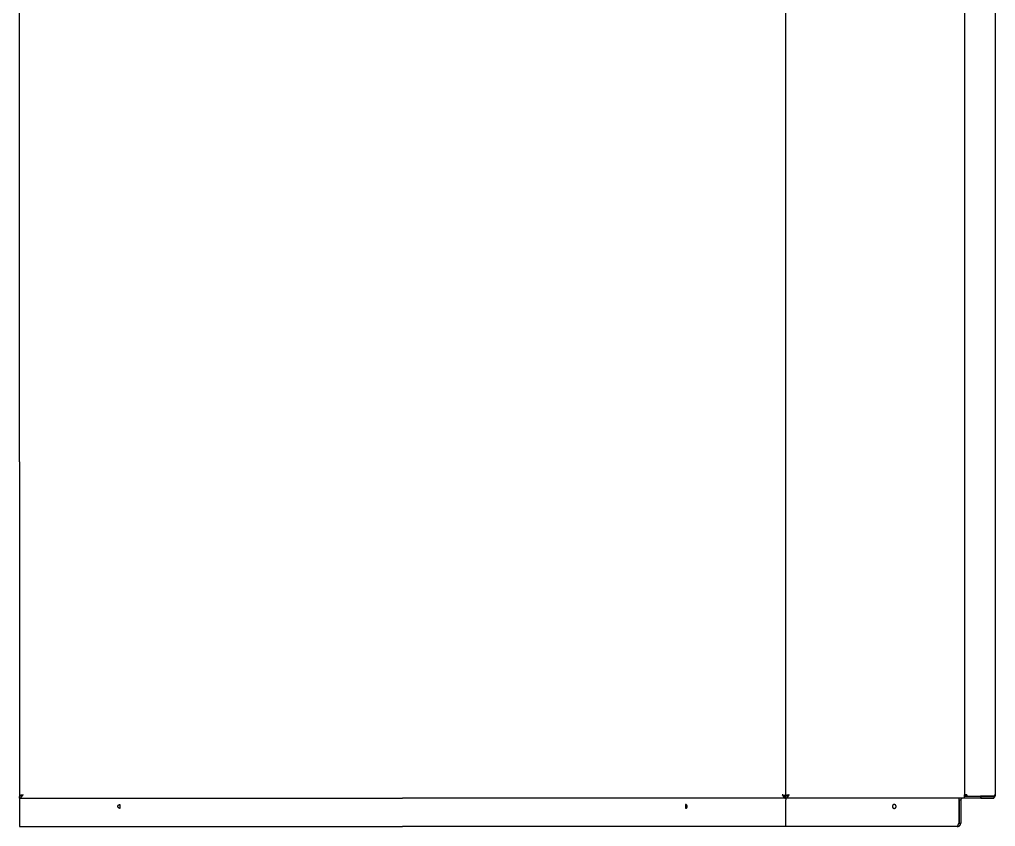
# Model space of a CAD drawing. Header units: millimetres. Extents: x -1480 to 5249, y -840 to 3860.
# Drawn here: x -462 to 608, y 1818 to 2703 of the extents above; entities that cross this region are included whole.
import ezdxf

# ---------------------------------------------------------------- set-up
doc = ezdxf.new("R2010")
doc.units = ezdxf.units.MM
doc.header["$MEASUREMENT"] = 0
doc.layers.add('Domyslna', color=7, linetype='Continuous', true_color=0x000000)
doc.layers.add('Utwórz2D linie widoczne', color=7, linetype='Continuous', true_color=0x000000)

msp = doc.modelspace()

# ---------------------------------------------------------------- linework, layer by layer
at = {"layer": 'Domyslna'}
msp.add_line((573.5, 3114), (573.5, 1852.6), dxfattribs=at)
at = {"layer": 'Utwórz2D linie widoczne'}
for p, q in [((-462.4, 2217.8), (-462.4, 3059.8)), ((377.6, 2217.8), (377.6, 3059.8)), ((607.6, 2217.8), (607.6, 3059.8)), ((-462.4, 2217.8), (-462.4, 1851.1)), ((377.6, 1851.1), (377.6, 2217.8)), ((607.6, 1852.6), (607.6, 2217.8)), ((-462.3, 1851.3), (-462.4, 1851.3)), ((-462.4, 1851.3), (-462.4, 1851.3)), ((-462.4, 1851.3), (-462.4, 1851.3)), ((-462.4, 1851.3), (-462.4, 1851.3)), ((-462.4, 1851.3), (-462.4, 1851.3)), ((-462.4, 1851.3), (-462.4, 1851.2)), ((-462.4, 1851.2), (-462.4, 1851.2)), ((-462.4, 1851.2), (-462.4, 1851.2)), ((-462.4, 1851.2), (-462.4, 1851.2)), ((-462.4, 1851.2), (-462.4, 1851.2)), ((-462.4, 1851.2), (-462.4, 1851.2)), ((-462.4, 1851.2), (-462.4, 1851.2)), ((-462.4, 1851.2), (-462.4, 1851.2)), ((-462.4, 1851.2), (-462.4, 1851.2)), ((-462.4, 1851.2), (-462.4, 1851.2)), ((-462.4, 1851.2), (-462.4, 1851.2)), ((-462.4, 1851.2), (-462.4, 1851.2)), ((-462.4, 1851.2), (-462.4, 1851.2)), ((-462.4, 1851.2), (-462.4, 1851.2)), ((-462.4, 1851.2), (-462.4, 1851.1)), ((-462.4, 1851.1), (-462.4, 1851.1)), ((-462.4, 1851.1), (-462.4, 1851.1)), ((-462.4, 1851.1), (-462.4, 1851.1)), ((-462.4, 1851.1), (-462.4, 1851.1)), ((-462.4, 1851.1), (-462.4, 1851.1)), ((-462.4, 1851.1), (-462.4, 1851.1)), ((-462.4, 1851.1), (-462.4, 1851.1)), ((-461, 1851.1), (-462.4, 1851.1)), ((-462.2, 1851.4), (-462.3, 1851.4)), ((-462.3, 1851.4), (-462.3, 1851.4)), ((-462.3, 1851.4), (-462.3, 1851.4)), ((-462.3, 1851.4), (-462.3, 1851.4)), ((-462.3, 1851.4), (-462.3, 1851.3)), ((-462.3, 1851.3), (-462.3, 1851.3)), ((-462.3, 1851.3), (-462.3, 1851.3)), ((-462.3, 1851.3), (-462.3, 1851.3)), ((-462.3, 1851.3), (-462.3, 1851.3)), ((-462.1, 1851.5), (-462.2, 1851.5)), ((-462.2, 1851.5), (-462.2, 1851.4)), ((-462.2, 1851.4), (-462.2, 1851.4)), ((-462, 1851.6), (-462.1, 1851.5)), ((-462.1, 1851.5), (-462.1, 1851.5)), ((-462.1, 1851.5), (-462.1, 1851.5)), ((-461.9, 1851.6), (-462, 1851.6)), ((-462, 1851.6), (-462, 1851.6)), ((-461.8, 1851.7), (-461.9, 1851.6)), ((-461.9, 1851.6), (-461.9, 1851.6)), ((-461.7, 1851.7), (-461.8, 1851.7)), ((-461.6, 1851.8), (-461.7, 1851.7)), ((-461.3, 1851.9), (-461.6, 1851.8)), ((-461, 1852), (-461.3, 1851.9)), ((-461, 1851.1), (-461.1, 1851.1)), ((-460.5, 1852.1), (-461, 1852)), ((-460.9, 1851.2), (-461, 1851.1)), ((-460.8, 1851.2), (-460.9, 1851.2)), ((-460.6, 1851.3), (-460.8, 1851.2)), ((-460.5, 1851.3), (-460.6, 1851.3)), ((-458.6, 1852.6), (-460.5, 1852.1)), ((-460.4, 1851.4), (-460.5, 1851.3)), ((-460.3, 1851.5), (-460.4, 1851.4)), ((-460.3, 1851.5), (-460.2, 1851.6)), ((-460.1, 1851.6), (-460.3, 1851.5)), ((-460.2, 1851.6), (-460, 1851.7)), ((-459.9, 1851.7), (-460.1, 1851.6)), ((-460, 1851.7), (-459.9, 1851.8)), ((-459.9, 1851.8), (-459.7, 1852)), ((-459.6, 1851.9), (-459.9, 1851.7)), ((-459.7, 1852), (-459.6, 1852.1)), ((-459.7, 1851), (-459.1, 1851.8)), ((-459.6, 1852.1), (-459.4, 1852.2)), ((-459.3, 1852.1), (-459.6, 1851.9)), ((-459.4, 1852.2), (-459.3, 1852.3)), ((-458.6, 1852.6), (-459.3, 1852.1)), ((-459.3, 1852.3), (-459.1, 1852.4)), ((-459.1, 1851.8), (-458.6, 1852.6)), ((-459.1, 1852.4), (-459, 1852.5)), ((-459, 1852.5), (-458.8, 1852.5)), ((-458.8, 1852.5), (-458.6, 1852.6)), ((373.8, 1852.6), (375.6, 1852.1)), ((374, 1852.5), (373.8, 1852.6)), ((374.3, 1851.8), (373.8, 1852.6)), ((373.8, 1852.6), (374.5, 1852.1)), ((374.1, 1852.5), (374, 1852.5)), ((374.3, 1852.4), (374.1, 1852.5)), ((374.4, 1852.3), (374.3, 1852.4)), ((374.9, 1851), (374.3, 1851.8)), ((374.6, 1852.2), (374.4, 1852.3)), ((374.5, 1852.1), (374.8, 1851.9)), ((374.8, 1852.1), (374.6, 1852.2)), ((374.9, 1852), (374.8, 1852.1)), ((374.8, 1851.9), (375, 1851.7)), ((375.1, 1851.8), (374.9, 1852)), ((375, 1851.7), (375.2, 1851.6)), ((375.2, 1851.7), (375.1, 1851.8)), ((375.3, 1851.6), (375.2, 1851.7)), ((375.2, 1851.6), (375.5, 1851.5)), ((375.5, 1851.5), (375.3, 1851.6)), ((375.5, 1851.5), (375.6, 1851.4)), ((375.6, 1852.1), (376.2, 1852)), ((375.6, 1851.4), (375.7, 1851.3)), ((375.7, 1851.3), (375.8, 1851.3)), ((375.8, 1851.3), (375.9, 1851.2)), ((375.9, 1851.2), (376, 1851.2)), ((376, 1851.2), (376.1, 1851.1)), ((376.1, 1851.1), (376.2, 1851.1)), ((376.2, 1852), (376.5, 1851.9)), ((376.2, 1851.1), (377.6, 1851.1)), ((376.5, 1851.9), (376.7, 1851.8)), ((376.7, 1851.8), (376.9, 1851.7)), ((376.9, 1851.7), (377, 1851.7)), ((377, 1851.7), (377.1, 1851.6)), ((377.1, 1851.6), (377.1, 1851.6)), ((377.1, 1851.6), (377.1, 1851.6)), ((377.1, 1851.6), (377.2, 1851.6)), ((377.2, 1851.6), (377.2, 1851.5)), ((377.2, 1851.5), (377.3, 1851.5)), ((377.3, 1851.5), (377.3, 1851.5)), ((377.3, 1851.5), (377.3, 1851.5)), ((377.3, 1851.5), (377.4, 1851.4)), ((377.4, 1851.4), (377.4, 1851.4)), ((377.4, 1851.4), (377.4, 1851.4)), ((377.4, 1851.4), (377.4, 1851.4)), ((377.4, 1851.4), (377.5, 1851.4)), ((377.5, 1851.4), (377.5, 1851.4)), ((377.5, 1851.4), (377.5, 1851.3)), ((377.5, 1851.3), (377.5, 1851.3)), ((377.5, 1851.3), (377.5, 1851.3)), ((377.5, 1851.3), (377.5, 1851.3)), ((377.5, 1851.3), (377.5, 1851.3)), ((377.5, 1851.3), (377.5, 1851.3)), ((377.5, 1851.3), (377.5, 1851.3)), ((377.5, 1851.3), (377.5, 1851.3)), ((377.5, 1851.3), (377.5, 1851.3)), ((377.5, 1851.3), (377.5, 1851.3)), ((377.5, 1851.3), (377.6, 1851.2)), ((377.7, 1851.3), (377.6, 1851.3)), ((377.6, 1851.3), (377.6, 1851.3)), ((377.6, 1851.3), (377.6, 1851.3)), ((377.6, 1851.3), (377.6, 1851.3)), ((377.6, 1851.3), (377.6, 1851.2)), ((377.6, 1851.2), (377.6, 1851.2)), ((377.6, 1851.2), (377.6, 1851.2)), ((377.6, 1851.2), (377.6, 1851.2)), ((377.6, 1851.2), (377.6, 1851.2)), ((377.6, 1851.2), (377.6, 1851.2)), ((377.6, 1851.2), (377.6, 1851.2)), ((377.6, 1851.2), (377.6, 1851.2)), ((377.6, 1851.2), (377.6, 1851.2)), ((377.6, 1851.2), (377.6, 1851.2)), ((377.6, 1851.2), (377.6, 1851.2)), ((377.6, 1851.2), (377.6, 1851.2)), ((377.6, 1851.2), (377.6, 1851.2)), ((377.6, 1851.2), (377.6, 1851.2)), ((377.6, 1851.2), (377.6, 1851.1)), ((377.6, 1851.2), (377.6, 1851.2)), ((377.6, 1851.2), (377.6, 1851.2)), ((377.6, 1851.2), (377.6, 1851.2)), ((377.6, 1851.2), (377.6, 1851.2)), ((377.6, 1851.2), (377.6, 1851.2)), ((377.6, 1851.2), (377.6, 1851.2)), ((377.6, 1851.2), (377.6, 1851.2)), ((377.6, 1851.2), (377.6, 1851.2)), ((377.6, 1851.2), (377.6, 1851.2)), ((377.6, 1851.2), (377.6, 1851.2)), ((377.6, 1851.2), (377.6, 1851.2)), ((377.6, 1851.2), (377.6, 1851.2)), ((377.6, 1851.2), (377.6, 1851.2)), ((377.6, 1851.2), (377.6, 1851.1)), ((377.6, 1851.1), (377.6, 1851.1)), ((377.6, 1851.1), (377.6, 1851.1)), ((377.6, 1851.1), (377.6, 1851.1)), ((377.6, 1851.1), (377.6, 1851.1)), ((377.6, 1851.1), (377.6, 1851.1)), ((377.6, 1851.1), (377.6, 1851.1)), ((377.6, 1851.1), (377.6, 1851.1)), ((377.6, 1851.1), (377.6, 1851.1)), ((377.6, 1851.1), (377.6, 1851.1)), ((377.6, 1851.1), (377.6, 1851.1)), ((377.6, 1851.1), (377.6, 1851.1)), ((377.6, 1851.1), (377.6, 1851.1)), ((377.6, 1851.1), (377.6, 1851.1)), ((377.6, 1851.1), (377.6, 1851.1)), ((379, 1851.1), (377.6, 1851.1)), ((377.8, 1851.4), (377.7, 1851.4)), ((377.7, 1851.4), (377.7, 1851.4)), ((377.7, 1851.4), (377.7, 1851.4)), ((377.7, 1851.4), (377.7, 1851.3)), ((377.7, 1851.3), (377.7, 1851.3)), ((377.7, 1851.3), (377.7, 1851.3)), ((377.7, 1851.3), (377.7, 1851.3)), ((377.7, 1851.3), (377.7, 1851.3)), ((377.7, 1851.3), (377.7, 1851.3)), ((377.9, 1851.5), (377.8, 1851.5)), ((377.8, 1851.5), (377.8, 1851.4)), ((377.8, 1851.4), (377.8, 1851.4)), ((377.8, 1851.4), (377.8, 1851.4)), ((378, 1851.6), (377.9, 1851.5)), ((377.9, 1851.5), (377.9, 1851.5)), ((377.9, 1851.5), (377.9, 1851.5)), ((378.1, 1851.6), (378, 1851.6)), ((378, 1851.6), (378, 1851.6)), ((378.2, 1851.7), (378.1, 1851.6)), ((378.1, 1851.6), (378.1, 1851.6)), ((378.3, 1851.7), (378.2, 1851.7)), ((378.4, 1851.8), (378.3, 1851.7)), ((378.7, 1851.9), (378.4, 1851.8)), ((379, 1852), (378.7, 1851.9)), ((379.5, 1852.1), (379, 1852)), ((379.1, 1851.1), (379, 1851.1)), ((379.2, 1851.2), (379.1, 1851.1)), ((379.4, 1851.3), (379.2, 1851.2)), ((379.2, 1851.2), (379.2, 1851.2)), ((379.5, 1851.3), (379.4, 1851.3)), ((381.4, 1852.6), (379.5, 1852.1)), ((379.6, 1851.4), (379.5, 1851.3)), ((379.7, 1851.5), (379.6, 1851.4)), ((379.8, 1851.6), (379.7, 1851.5)), ((379.9, 1851.6), (379.7, 1851.5)), ((380, 1851.7), (379.8, 1851.6)), ((380.2, 1851.7), (379.9, 1851.6)), ((380.1, 1851.8), (380, 1851.7)), ((380.3, 1852), (380.1, 1851.8)), ((380.4, 1851.9), (380.2, 1851.7)), ((380.2, 1850.8), (380.4, 1851.2)), ((380.4, 1852.1), (380.3, 1852)), ((380.6, 1852.2), (380.4, 1852.1)), ((380.7, 1852.1), (380.4, 1851.9)), ((380.4, 1851.2), (380.9, 1851.9)), ((380.7, 1852.3), (380.6, 1852.2)), ((381.4, 1852.6), (380.7, 1852.1)), ((380.9, 1852.4), (380.7, 1852.3)), ((380.9, 1851.9), (381.4, 1852.6)), ((381.1, 1852.5), (380.9, 1852.4)), ((381.2, 1852.5), (381.1, 1852.5)), ((381.4, 1852.6), (381.2, 1852.5)), ((573.5, 1848.8), (573.5, 1852.6)), ((576.2, 1852.6), (573.5, 1852.6)), ((574.6, 1851.1), (573.5, 1851.1)), ((574.6, 1851.1), (574.6, 1852.6)), ((574.8, 1851.1), (574.6, 1851.1)), ((574.8, 1850.9), (574.8, 1852.6)), ((576.2, 1852.6), (576.2, 1850.9)), ((606.5, 1852.6), (607.6, 1852.6)), ((606.5, 1852.6), (606.5, 1850.9)), ((607.3, 1851.2), (607.4, 1851.3)), ((607.3, 1851.1), (607.3, 1851.2)), ((607.4, 1851.6), (607.5, 1851.7)), ((607.4, 1851.5), (607.4, 1851.6)), ((607.4, 1851.3), (607.4, 1851.5)), ((607.5, 1852.1), (607.6, 1852.2)), ((607.5, 1852), (607.5, 1852.1)), ((607.5, 1851.8), (607.5, 1852)), ((607.5, 1851.7), (607.5, 1851.8)), ((607.6, 1852.5), (607.6, 1852.6)), ((607.6, 1852.4), (607.6, 1852.5)), ((607.6, 1852.2), (607.6, 1852.4)), ((-462.4, 1848.8), (-462.4, 1850.8)), ((-462.3, 1850.8), (-462.4, 1850.8)), ((-462.4, 1850.8), (-462.4, 1850.8)), ((-462.4, 1848.8), (-462.4, 1848.8)), ((-462.4, 1848.8), (-462.3, 1848.8)), ((-462.4, 1848.8), (-462.4, 1847)), ((-462.4, 1848.8), (-352.4, 1848.8)), ((-462.4, 1847), (-462.4, 1821.6)), ((-462.2, 1850.8), (-462.3, 1850.8)), ((-462.3, 1850.8), (-462.3, 1850.8)), ((-462.3, 1848.8), (-462.3, 1848.8)), ((-462.3, 1848.8), (-462.2, 1848.8)), ((-462.1, 1850.8), (-462.2, 1850.8)), ((-462.2, 1848.8), (-462.1, 1848.8)), ((-462, 1850.8), (-462.1, 1850.8)), ((-462.1, 1848.8), (-462, 1848.9)), ((-462.1, 1848.8), (-462.1, 1848.8)), ((-461.9, 1850.9), (-462, 1850.8)), ((-462, 1848.9), (-462, 1848.9)), ((-462, 1848.9), (-461.9, 1848.9)), ((-461.8, 1850.9), (-461.9, 1850.9)), ((-461.9, 1848.9), (-461.9, 1848.9)), ((-461.9, 1848.9), (-461.8, 1848.9)), ((-461.7, 1850.9), (-461.8, 1850.9)), ((-461.7, 1849), (-461.8, 1849)), ((-461.8, 1849), (-461.8, 1848.9)), ((-461.6, 1850.9), (-461.7, 1850.9)), ((-461.6, 1849), (-461.7, 1849)), ((-461.5, 1851), (-461.6, 1850.9)), ((-461.6, 1849), (-461.5, 1849.1)), ((-461.6, 1849), (-461.6, 1849)), ((-461.4, 1851), (-461.5, 1851)), ((-461.5, 1849.1), (-461.4, 1849.1)), ((-461.3, 1851), (-461.4, 1851)), ((-461.4, 1849.1), (-461.3, 1849.2)), ((-461.2, 1851.1), (-461.3, 1851)), ((-461.3, 1849.2), (-461.2, 1849.3)), ((-461.1, 1851.1), (-461.2, 1851.1)), ((-461.2, 1849.3), (-461.1, 1849.3)), ((-461.1, 1849.3), (-461, 1849.4)), ((-461, 1849.5), (-460.9, 1849.6)), ((-461, 1849.4), (-461, 1849.5)), ((-460.6, 1849.8), (-460.9, 1849.6)), ((-460.6, 1849.8), (-460.4, 1850)), ((-460.4, 1850), (-460.3, 1850.2)), ((-460.3, 1850.2), (-460.1, 1850.4)), ((-460.1, 1850.4), (-459.9, 1850.7)), ((-459.7, 1851), (-459.9, 1850.7)), ((-354.4, 1840.5), (-354.4, 1840.6)), ((-354.4, 1840.6), (-354.3, 1840.6)), ((-354.4, 1840.4), (-354.4, 1840.5)), ((-354.4, 1840.4), (-354.4, 1840.4)), ((-354.3, 1840.8), (-354.2, 1840.9)), ((-354.3, 1840.7), (-354.3, 1840.8)), ((-354.3, 1840.8), (-354.3, 1840.8)), ((-354.3, 1840.6), (-354.3, 1840.7)), ((-354.2, 1840.9), (-354.2, 1841)), ((-354.2, 1841), (-354.1, 1841)), ((-354.1, 1841), (-354.1, 1841.1)), ((-354.1, 1841.1), (-354, 1841.1)), ((-354, 1841.2), (-353.9, 1841.3)), ((-354, 1841.1), (-354, 1841.2)), ((-354, 1841.2), (-354, 1841.2)), ((-353.9, 1841.3), (-353.8, 1841.4)), ((-353.9, 1841.3), (-353.9, 1841.3)), ((-353.8, 1841.4), (-353.7, 1841.4)), ((-353.7, 1841.4), (-353.7, 1841.5)), ((-353.7, 1841.5), (-353.6, 1841.5)), ((-353.6, 1841.5), (-353.6, 1841.6)), ((-353.6, 1841.6), (-353.5, 1841.6)), ((-353.5, 1841.6), (-353.4, 1841.6)), ((-353.4, 1841.6), (-353.4, 1841.7)), ((-353.4, 1841.7), (-353.3, 1841.7)), ((-353.3, 1841.7), (-353.2, 1841.8)), ((-353.3, 1841.7), (-353.3, 1841.7)), ((-353.2, 1841.8), (-353.1, 1841.8)), ((-353.1, 1841.8), (-353.1, 1841.8)), ((-353.1, 1841.8), (-353, 1841.8)), ((-353, 1841.8), (-352.9, 1841.9)), ((-352.9, 1841.9), (-352.8, 1841.9)), ((-352.8, 1841.9), (-352.8, 1841.9)), ((-352.8, 1841.9), (-352.7, 1841.9)), ((-352.7, 1841.9), (-352.6, 1841.9)), ((-352.6, 1841.9), (-352.6, 1841.9)), ((-352.6, 1841.9), (-352.5, 1841.9)), ((-352.5, 1841.9), (-352.4, 1841.9)), ((-352.4, 1848.8), (-42.4, 1848.8)), ((-352.4, 1841.9), (-352.4, 1837.7)), ((267.6, 1848.8), (-42.4, 1848.8)), ((377.6, 1848.8), (267.6, 1848.8)), ((267.6, 1841.9), (267.6, 1837.7)), ((267.7, 1841.9), (267.6, 1841.9)), ((267.8, 1841.9), (267.7, 1841.9)), ((267.7, 1841.9), (267.7, 1841.9)), ((267.9, 1841.9), (267.8, 1841.9)), ((268, 1841.9), (267.9, 1841.9)), ((267.9, 1841.9), (267.9, 1841.9)), ((268.1, 1841.9), (268, 1841.9)), ((268.2, 1841.8), (268.1, 1841.9)), ((268.3, 1841.8), (268.2, 1841.8)), ((268.2, 1841.8), (268.2, 1841.8)), ((268.4, 1841.8), (268.3, 1841.8)), ((268.4, 1841.7), (268.4, 1841.8)), ((268.5, 1841.7), (268.4, 1841.7)), ((268.6, 1841.7), (268.5, 1841.7)), ((268.6, 1841.6), (268.6, 1841.7)), ((268.7, 1841.6), (268.6, 1841.6)), ((268.8, 1841.5), (268.7, 1841.6)), ((268.7, 1841.6), (268.7, 1841.6)), ((268.9, 1841.5), (268.8, 1841.5)), ((268.9, 1841.4), (268.9, 1841.5)), ((269, 1841.4), (268.9, 1841.4)), ((269, 1841.3), (269, 1841.4)), ((269.1, 1841.3), (269, 1841.3)), ((269.1, 1841.2), (269.1, 1841.3)), ((269.2, 1841.2), (269.1, 1841.2)), ((269.2, 1841.1), (269.2, 1841.2)), ((269.3, 1841.1), (269.2, 1841.1)), ((269.3, 1841), (269.3, 1841.1)), ((269.4, 1840.9), (269.3, 1841)), ((269.3, 1841), (269.3, 1841)), ((269.4, 1840.8), (269.4, 1840.9)), ((269.5, 1840.8), (269.4, 1840.8)), ((269.5, 1840.7), (269.5, 1840.8)), ((269.5, 1840.6), (269.5, 1840.7)), ((269.6, 1840.5), (269.5, 1840.6)), ((269.5, 1840.6), (269.5, 1840.6)), ((269.6, 1840.4), (269.6, 1840.5)), ((269.6, 1840.4), (269.6, 1840.4)), ((374.9, 1851), (375.1, 1850.7)), ((375.3, 1850.4), (375.1, 1850.7)), ((375.4, 1850.2), (375.3, 1850.4)), ((375.6, 1850), (375.4, 1850.2)), ((375.8, 1849.8), (375.6, 1850)), ((375.8, 1849.8), (376, 1849.6)), ((376.1, 1849.5), (376, 1849.6)), ((376.2, 1849.4), (376.1, 1849.5)), ((376.2, 1851.1), (376.3, 1851.1)), ((376.3, 1849.3), (376.2, 1849.4)), ((376.3, 1851.1), (376.4, 1851)), ((376.4, 1849.3), (376.3, 1849.3)), ((376.4, 1851), (376.5, 1851)), ((376.5, 1849.2), (376.4, 1849.3)), ((376.5, 1851), (376.6, 1851)), ((376.6, 1849.1), (376.5, 1849.2)), ((376.6, 1851), (376.7, 1850.9)), ((376.7, 1849.1), (376.6, 1849.1)), ((376.7, 1850.9), (376.8, 1850.9)), ((376.8, 1849), (376.7, 1849.1)), ((376.8, 1850.9), (376.9, 1850.9)), ((376.8, 1849), (376.8, 1849)), ((376.8, 1849), (376.9, 1849)), ((376.9, 1850.9), (377, 1850.9)), ((376.9, 1849), (376.9, 1849)), ((376.9, 1849), (377, 1848.9)), ((377, 1850.9), (377.2, 1850.8)), ((377.1, 1848.9), (377, 1848.9)), ((377, 1848.9), (377, 1848.9)), ((377.2, 1848.9), (377.1, 1848.9)), ((377.1, 1848.9), (377.1, 1848.9)), ((377.2, 1850.8), (377.3, 1850.8)), ((377.3, 1848.8), (377.2, 1848.9)), ((377.3, 1850.8), (377.4, 1850.8)), ((377.4, 1848.8), (377.3, 1848.8)), ((377.3, 1848.8), (377.3, 1848.8)), ((377.4, 1850.8), (377.4, 1850.8)), ((377.4, 1850.8), (377.5, 1850.8)), ((377.5, 1848.8), (377.4, 1848.8)), ((377.4, 1848.8), (377.4, 1848.8)), ((377.5, 1850.8), (377.5, 1850.8)), ((377.5, 1850.8), (377.6, 1850.8)), ((377.6, 1848.8), (377.5, 1848.8)), ((377.5, 1848.8), (377.5, 1848.8)), ((377.7, 1850.8), (377.6, 1850.8)), ((377.6, 1850.8), (377.6, 1850.8)), ((377.6, 1848.8), (377.6, 1850.8)), ((377.6, 1848.8), (377.6, 1847)), ((377.6, 1848.8), (377.6, 1848.8)), ((377.6, 1848.8), (377.7, 1848.8)), ((573.5, 1848.8), (377.6, 1848.8)), ((377.6, 1821.6), (377.6, 1847)), ((377.8, 1850.8), (377.7, 1850.8)), ((377.7, 1850.8), (377.7, 1850.8)), ((377.7, 1848.8), (377.7, 1848.8)), ((377.7, 1848.8), (377.8, 1848.8)), ((377.9, 1850.8), (377.8, 1850.8)), ((377.8, 1848.8), (377.9, 1848.8)), ((378, 1850.8), (377.9, 1850.8)), ((377.9, 1848.8), (378, 1848.9)), ((377.9, 1848.8), (377.9, 1848.8)), ((378.1, 1850.9), (378, 1850.8)), ((378, 1848.9), (378, 1848.9)), ((378, 1848.9), (378.1, 1848.9)), ((378.2, 1850.9), (378.1, 1850.9)), ((378.1, 1848.9), (378.1, 1848.9)), ((378.1, 1848.9), (378.2, 1848.9)), ((378.3, 1850.9), (378.2, 1850.9)), ((378.2, 1848.9), (378.3, 1849)), ((378.4, 1850.9), (378.3, 1850.9)), ((378.3, 1849), (378.3, 1849)), ((378.3, 1849), (378.4, 1849)), ((378.5, 1851), (378.4, 1850.9)), ((378.4, 1849), (378.5, 1849.1)), ((378.6, 1851), (378.5, 1851)), ((378.5, 1849.1), (378.6, 1849.2)), ((378.5, 1849.1), (378.5, 1849.1)), ((378.7, 1851), (378.6, 1851)), ((378.6, 1849.2), (378.7, 1849.2)), ((378.9, 1851.1), (378.7, 1851)), ((378.7, 1849.2), (378.8, 1849.3)), ((378.8, 1849.3), (378.9, 1849.3)), ((379, 1851.1), (378.9, 1851.1)), ((378.9, 1849.4), (379, 1849.5)), ((378.9, 1849.3), (378.9, 1849.4)), ((379, 1849.5), (379.1, 1849.6)), ((379.1, 1849.6), (379.3, 1849.7)), ((379.3, 1849.7), (379.4, 1849.8)), ((379.4, 1849.8), (379.5, 1849.9)), ((379.5, 1849.9), (379.6, 1850.1)), ((379.6, 1850.1), (379.8, 1850.3)), ((379.8, 1850.3), (380, 1850.5)), ((380, 1850.5), (380.2, 1850.8)), ((494.7, 1840.7), (494.6, 1840.6)), ((494.6, 1840.6), (494.6, 1840.5)), ((494.6, 1840.5), (494.6, 1840.5)), ((494.6, 1840.5), (494.6, 1840.4)), ((494.8, 1840.9), (494.7, 1840.8)), ((494.7, 1840.8), (494.7, 1840.7)), ((494.7, 1840.7), (494.7, 1840.7)), ((494.9, 1841), (494.8, 1841)), ((494.8, 1841), (494.8, 1840.9)), ((494.8, 1840.9), (494.8, 1840.9)), ((495, 1841.1), (494.9, 1841.1)), ((494.9, 1841.1), (494.9, 1841)), ((495.1, 1841.3), (495, 1841.2)), ((495, 1841.2), (495, 1841.1)), ((495.2, 1841.4), (495.1, 1841.3)), ((495.1, 1841.3), (495.1, 1841.3)), ((495.3, 1841.5), (495.2, 1841.4)), ((495.2, 1841.4), (495.2, 1841.4)), ((495.4, 1841.5), (495.3, 1841.5)), ((495.3, 1841.5), (495.3, 1841.5)), ((495.5, 1841.6), (495.4, 1841.5)), ((495.6, 1841.7), (495.5, 1841.6)), ((495.5, 1841.6), (495.5, 1841.6)), ((495.7, 1841.7), (495.6, 1841.7)), ((495.6, 1841.7), (495.6, 1841.7)), ((495.8, 1841.7), (495.7, 1841.7)), ((495.9, 1841.8), (495.8, 1841.8)), ((495.8, 1841.8), (495.8, 1841.7)), ((496, 1841.8), (495.9, 1841.8)), ((496.1, 1841.9), (496, 1841.8)), ((496, 1841.8), (496, 1841.8)), ((496.2, 1841.9), (496.1, 1841.9)), ((496.3, 1841.9), (496.2, 1841.9)), ((496.4, 1841.9), (496.3, 1841.9)), ((496.3, 1841.9), (496.3, 1841.9)), ((496.5, 1841.9), (496.4, 1841.9)), ((496.6, 1841.9), (496.5, 1841.9)), ((496.7, 1841.9), (496.6, 1841.9)), ((496.6, 1841.9), (496.6, 1841.9)), ((496.8, 1841.9), (496.7, 1841.9)), ((496.9, 1841.9), (496.8, 1841.9)), ((496.8, 1841.9), (496.8, 1841.9)), ((497, 1841.9), (496.9, 1841.9)), ((497.1, 1841.9), (497, 1841.9)), ((497.1, 1841.8), (497.1, 1841.9)), ((497.2, 1841.8), (497.1, 1841.8)), ((497.3, 1841.8), (497.2, 1841.8)), ((497.4, 1841.7), (497.3, 1841.8)), ((497.3, 1841.8), (497.3, 1841.8)), ((497.5, 1841.7), (497.4, 1841.7)), ((497.6, 1841.7), (497.5, 1841.7)), ((497.5, 1841.7), (497.5, 1841.7)), ((497.7, 1841.6), (497.6, 1841.7)), ((497.8, 1841.5), (497.7, 1841.6)), ((497.7, 1841.6), (497.7, 1841.6)), ((497.9, 1841.5), (497.8, 1841.5)), ((497.8, 1841.5), (497.8, 1841.5)), ((498, 1841.4), (497.9, 1841.5)), ((498.1, 1841.3), (498, 1841.4)), ((498, 1841.4), (498, 1841.4)), ((498.2, 1841.2), (498.1, 1841.3)), ((498.1, 1841.3), (498.1, 1841.3)), ((498.2, 1841.1), (498.2, 1841.2)), ((498.3, 1841.1), (498.2, 1841.1)), ((498.3, 1841), (498.3, 1841.1)), ((498.4, 1840.9), (498.3, 1841)), ((498.3, 1841), (498.3, 1841)), ((498.4, 1840.8), (498.4, 1840.9)), ((498.4, 1840.9), (498.4, 1840.9)), ((498.5, 1840.7), (498.4, 1840.8)), ((498.5, 1840.6), (498.5, 1840.7)), ((498.5, 1840.7), (498.5, 1840.7)), ((498.6, 1840.5), (498.5, 1840.6)), ((498.6, 1840.4), (498.6, 1840.5)), ((498.6, 1840.5), (498.6, 1840.5)), ((567.3, 1848.8), (567.3, 1847)), ((567.3, 1847), (567.4, 1847)), ((567.4, 1847), (567.4, 1821.6)), ((567.6, 1847.6), (567.7, 1847.8)), ((567.6, 1847.5), (567.6, 1847.6)), ((567.6, 1847.4), (567.6, 1847.5)), ((567.6, 1847.3), (567.6, 1847.4)), ((567.6, 1847.1), (567.6, 1847.3)), ((567.6, 1847), (567.6, 1847.1)), ((567.6, 1847), (569.6, 1847)), ((567.6, 1847), (567.6, 1821.6)), ((567.7, 1848.1), (567.8, 1848.2)), ((567.7, 1848), (567.7, 1848.1)), ((567.7, 1847.9), (567.7, 1848)), ((567.7, 1847.8), (567.7, 1847.9)), ((567.8, 1848.4), (567.9, 1848.5)), ((567.8, 1848.2), (567.8, 1848.4)), ((567.9, 1848.6), (568, 1848.7)), ((567.9, 1848.5), (567.9, 1848.6)), ((568, 1848.7), (568, 1848.8)), ((569.7, 1847.5), (569.6, 1847.4)), ((569.6, 1847.4), (569.6, 1847.4)), ((569.6, 1847.4), (569.6, 1847.3)), ((569.6, 1847.3), (569.6, 1847.3)), ((569.6, 1847.3), (569.6, 1847.2)), ((569.6, 1847.2), (569.6, 1847.1)), ((569.6, 1847.1), (569.6, 1847.1)), ((569.6, 1847.1), (569.6, 1847)), ((569.6, 1847), (569.6, 1821.6)), ((569.8, 1847.8), (569.7, 1847.7)), ((569.7, 1847.7), (569.7, 1847.7)), ((569.7, 1847.7), (569.7, 1847.6)), ((569.7, 1847.6), (569.7, 1847.6)), ((569.7, 1847.6), (569.7, 1847.5)), ((569.9, 1848), (569.8, 1848)), ((569.8, 1848), (569.8, 1847.9)), ((569.8, 1847.9), (569.8, 1847.8)), ((569.8, 1847.8), (569.8, 1847.8)), ((570, 1848.1), (569.9, 1848.1)), ((569.9, 1848.1), (569.9, 1848)), ((570.1, 1848.2), (570, 1848.2)), ((570, 1848.2), (570, 1848.2)), ((570, 1848.2), (570, 1848.1)), ((570.2, 1848.3), (570.1, 1848.3)), ((570.1, 1848.3), (570.1, 1848.2)), ((570.3, 1848.4), (570.2, 1848.4)), ((570.2, 1848.4), (570.2, 1848.3)), ((570.4, 1848.5), (570.3, 1848.5)), ((570.3, 1848.5), (570.3, 1848.4)), ((570.5, 1848.6), (570.4, 1848.5)), ((570.4, 1848.5), (570.4, 1848.5)), ((570.6, 1848.6), (570.5, 1848.6)), ((570.5, 1848.6), (570.5, 1848.6)), ((570.7, 1848.7), (570.6, 1848.6)), ((570.6, 1848.6), (570.6, 1848.6)), ((570.8, 1848.7), (570.7, 1848.7)), ((570.7, 1848.7), (570.7, 1848.7)), ((570.9, 1848.7), (570.8, 1848.7)), ((571, 1848.8), (570.9, 1848.8)), ((570.9, 1848.8), (570.9, 1848.7)), ((571.1, 1848.8), (571, 1848.8)), ((571, 1848.8), (571, 1848.8)), ((571.2, 1848.8), (571.1, 1848.8)), ((571.2, 1848.8), (571.2, 1848.8)), ((574.8, 1850.8), (573.5, 1850.8)), ((574.8, 1848.8), (573.5, 1848.8)), ((576.2, 1850.9), (574.8, 1850.9)), ((577.6, 1850.8), (574.8, 1850.8)), ((577.6, 1848.8), (574.8, 1848.8)), ((576.2, 1850.9), (591.3, 1850.9)), ((591.2, 1850.8), (577.6, 1850.8)), ((591.2, 1848.8), (577.6, 1848.8)), ((591.2, 1850.8), (591.2, 1848.8)), ((591.2, 1850.8), (591.5, 1850.8)), ((591.5, 1848.8), (591.2, 1848.8)), ((606.5, 1850.9), (591.3, 1850.9)), ((591.5, 1850.8), (605.1, 1850.8)), ((591.5, 1850.8), (591.5, 1848.8)), ((591.5, 1848.8), (605.1, 1848.8)), ((604, 1850.8), (603.9, 1850.8)), ((604.1, 1850.8), (604, 1850.8)), ((604.2, 1850.9), (604.1, 1850.8)), ((604.1, 1850.8), (604.1, 1850.8)), ((604.3, 1850.9), (604.2, 1850.9)), ((604.2, 1850.9), (604.2, 1850.9)), ((604.4, 1850.9), (604.3, 1850.9)), ((604.3, 1850.9), (604.3, 1850.9)), ((605.1, 1850.8), (605.6, 1850.8)), ((605.1, 1848.8), (605.6, 1848.8)), ((605.6, 1850.8), (605.6, 1848.8)), ((605.6, 1849.3), (605.8, 1849.4)), ((605.8, 1849.4), (605.9, 1849.4)), ((605.9, 1849.4), (606, 1849.5)), ((606, 1849.5), (606.1, 1849.6)), ((606.1, 1849.6), (606.2, 1849.7)), ((606.2, 1849.7), (606.3, 1849.7)), ((606.3, 1849.7), (606.4, 1849.8)), ((606.4, 1849.8), (606.5, 1849.9)), ((606.5, 1849.9), (606.6, 1850)), ((606.6, 1850.1), (606.7, 1850.2)), ((606.6, 1850), (606.6, 1850.1)), ((606.7, 1850.2), (606.8, 1850.3)), ((606.8, 1850.3), (606.9, 1850.4)), ((606.9, 1850.4), (607, 1850.5)), ((607, 1850.6), (607.1, 1850.7)), ((607, 1850.5), (607, 1850.6)), ((607.1, 1850.7), (607.2, 1850.9)), ((607.2, 1851), (607.3, 1851.1)), ((607.2, 1850.9), (607.2, 1851)), ((-354.5, 1840.3), (-354.4, 1840.4)), ((-354.5, 1840.2), (-354.5, 1840.3)), ((-354.5, 1840.1), (-354.5, 1840.2)), ((-354.5, 1840.2), (-354.5, 1840.2)), ((-354.5, 1840), (-354.5, 1840.1)), ((-354.5, 1839.9), (-354.5, 1840)), ((-354.5, 1840), (-354.5, 1840)), ((-354.5, 1839.8), (-354.5, 1839.9)), ((-354.5, 1839.7), (-354.5, 1839.8)), ((-354.5, 1839.6), (-354.5, 1839.7)), ((-354.5, 1839.7), (-354.5, 1839.7)), ((-354.5, 1839.5), (-354.5, 1839.6)), ((-354.5, 1839.4), (-354.5, 1839.5)), ((-354.5, 1839.5), (-354.5, 1839.5)), ((-354.5, 1839.3), (-354.5, 1839.4)), ((-354.4, 1839.2), (-354.5, 1839.3)), ((-354.4, 1839.1), (-354.4, 1839.2)), ((-354.4, 1839.2), (-354.4, 1839.2)), ((-354.4, 1839), (-354.4, 1839.1)), ((-354.3, 1839), (-354.4, 1839)), ((-354.3, 1838.9), (-354.3, 1839)), ((-354.3, 1838.8), (-354.3, 1838.9)), ((-354.2, 1838.7), (-354.3, 1838.8)), ((-354.3, 1838.8), (-354.3, 1838.8)), ((-354.1, 1838.6), (-354.2, 1838.7)), ((-354.2, 1838.7), (-354.2, 1838.7)), ((-354.1, 1838.5), (-354.1, 1838.6)), ((-354, 1838.5), (-354.1, 1838.5)), ((-354, 1838.4), (-354, 1838.5)), ((-353.9, 1838.3), (-354, 1838.4)), ((-354, 1838.4), (-354, 1838.4)), ((-353.8, 1838.2), (-353.9, 1838.3)), ((-353.9, 1838.3), (-353.9, 1838.3)), ((-353.7, 1838.2), (-353.8, 1838.2)), ((-353.7, 1838.1), (-353.7, 1838.2)), ((-353.6, 1838.1), (-353.7, 1838.1)), ((-353.5, 1838), (-353.6, 1838.1)), ((-353.6, 1838.1), (-353.6, 1838.1)), ((-353.4, 1838), (-353.5, 1838)), ((-353.4, 1837.9), (-353.4, 1838)), ((-353.3, 1837.9), (-353.4, 1837.9)), ((-353.2, 1837.9), (-353.3, 1837.9)), ((-353.3, 1837.9), (-353.3, 1837.9)), ((-353.1, 1837.8), (-353.2, 1837.9)), ((-353, 1837.8), (-353.1, 1837.8)), ((-353.1, 1837.8), (-353.1, 1837.8)), ((-352.9, 1837.8), (-353, 1837.8)), ((-352.8, 1837.8), (-352.9, 1837.8)), ((-352.8, 1837.7), (-352.8, 1837.8)), ((-352.7, 1837.7), (-352.8, 1837.7)), ((-352.6, 1837.7), (-352.7, 1837.7)), ((-352.5, 1837.7), (-352.6, 1837.7)), ((-352.6, 1837.7), (-352.6, 1837.7)), ((-352.4, 1837.7), (-352.5, 1837.7)), ((267.6, 1837.7), (267.7, 1837.7)), ((267.7, 1837.7), (267.7, 1837.7)), ((267.7, 1837.7), (267.8, 1837.7)), ((267.8, 1837.7), (267.9, 1837.7)), ((267.9, 1837.7), (268, 1837.8)), ((267.9, 1837.7), (267.9, 1837.7)), ((268, 1837.8), (268.1, 1837.8)), ((268.1, 1837.8), (268.2, 1837.8)), ((268.2, 1837.8), (268.2, 1837.8)), ((268.2, 1837.8), (268.3, 1837.8)), ((268.3, 1837.8), (268.4, 1837.9)), ((268.4, 1837.9), (268.4, 1837.9)), ((268.4, 1837.9), (268.5, 1837.9)), ((268.5, 1837.9), (268.6, 1837.9)), ((268.6, 1837.9), (268.6, 1838)), ((268.6, 1838), (268.7, 1838)), ((268.7, 1838), (268.7, 1838.1)), ((268.7, 1838.1), (268.8, 1838.1)), ((268.8, 1838.1), (268.9, 1838.1)), ((268.9, 1838.1), (268.9, 1838.2)), ((268.9, 1838.2), (269, 1838.2)), ((269, 1838.2), (269, 1838.3)), ((269, 1838.3), (269.1, 1838.3)), ((269.1, 1838.3), (269.1, 1838.4)), ((269.1, 1838.4), (269.2, 1838.4)), ((269.2, 1838.4), (269.2, 1838.5)), ((269.2, 1838.5), (269.3, 1838.5)), ((269.3, 1838.6), (269.3, 1838.7)), ((269.3, 1838.7), (269.4, 1838.7)), ((269.3, 1838.5), (269.3, 1838.6)), ((269.4, 1838.7), (269.4, 1838.8)), ((269.4, 1838.8), (269.5, 1838.8)), ((269.5, 1839), (269.6, 1839.1)), ((269.5, 1838.9), (269.5, 1839)), ((269.5, 1839), (269.5, 1839)), ((269.5, 1838.8), (269.5, 1838.9)), ((269.6, 1840.3), (269.6, 1840.4)), ((269.6, 1840.2), (269.6, 1840.3)), ((269.7, 1840.2), (269.6, 1840.2)), ((269.6, 1839.4), (269.7, 1839.5)), ((269.6, 1839.3), (269.6, 1839.4)), ((269.6, 1839.2), (269.6, 1839.3)), ((269.6, 1839.1), (269.6, 1839.2)), ((269.6, 1839.2), (269.6, 1839.2)), ((269.7, 1840.1), (269.7, 1840.2)), ((269.7, 1840), (269.7, 1840.1)), ((269.7, 1839.9), (269.7, 1840)), ((269.7, 1840), (269.7, 1840)), ((269.7, 1839.8), (269.7, 1839.9)), ((269.7, 1839.7), (269.7, 1839.8)), ((269.7, 1839.6), (269.7, 1839.7)), ((269.7, 1839.7), (269.7, 1839.7)), ((269.7, 1839.5), (269.7, 1839.6)), ((269.7, 1839.5), (269.7, 1839.5)), ((494.6, 1840.4), (494.5, 1840.3)), ((494.5, 1840.3), (494.5, 1840.2)), ((494.5, 1840.2), (494.5, 1840.2)), ((494.5, 1840.2), (494.5, 1840.1)), ((494.5, 1840.1), (494.5, 1840)), ((494.5, 1840), (494.5, 1840)), ((494.5, 1840), (494.5, 1839.9)), ((494.5, 1839.9), (494.5, 1839.8)), ((494.5, 1839.8), (494.5, 1839.7)), ((494.5, 1839.7), (494.5, 1839.7)), ((494.5, 1839.7), (494.5, 1839.6)), ((494.5, 1839.6), (494.5, 1839.5)), ((494.5, 1839.5), (494.5, 1839.5)), ((494.5, 1839.5), (494.5, 1839.4)), ((494.5, 1839.4), (494.5, 1839.3)), ((494.5, 1839.3), (494.6, 1839.2)), ((494.6, 1839.2), (494.6, 1839.2)), ((494.6, 1839.2), (494.6, 1839.1)), ((494.6, 1839.1), (494.6, 1839)), ((494.6, 1839), (494.7, 1839)), ((494.7, 1839), (494.7, 1838.9)), ((494.7, 1838.9), (494.7, 1838.8)), ((494.7, 1838.8), (494.8, 1838.8)), ((494.8, 1838.8), (494.8, 1838.7)), ((494.8, 1838.7), (494.8, 1838.6)), ((494.8, 1838.6), (494.9, 1838.6)), ((494.9, 1838.6), (494.9, 1838.5)), ((494.9, 1838.5), (495, 1838.5)), ((495, 1838.5), (495, 1838.4)), ((495, 1838.4), (495.1, 1838.4)), ((495.1, 1838.4), (495.1, 1838.3)), ((495.1, 1838.3), (495.2, 1838.3)), ((495.2, 1838.3), (495.2, 1838.2)), ((495.2, 1838.2), (495.3, 1838.2)), ((495.3, 1838.2), (495.3, 1838.1)), ((495.3, 1838.1), (495.4, 1838.1)), ((495.4, 1838.1), (495.5, 1838)), ((495.5, 1838), (495.5, 1838)), ((495.5, 1838), (495.6, 1838)), ((495.6, 1838), (495.6, 1837.9)), ((495.6, 1837.9), (495.7, 1837.9)), ((495.7, 1837.9), (495.8, 1837.9)), ((495.8, 1837.9), (495.8, 1837.8)), ((495.8, 1837.8), (495.9, 1837.8)), ((495.9, 1837.8), (496, 1837.8)), ((496, 1837.8), (496, 1837.8)), ((496, 1837.8), (496.1, 1837.8)), ((496.1, 1837.8), (496.2, 1837.7)), ((496.2, 1837.7), (496.3, 1837.7)), ((496.3, 1837.7), (496.3, 1837.7)), ((496.3, 1837.7), (496.4, 1837.7)), ((496.4, 1837.7), (496.5, 1837.7)), ((496.5, 1837.7), (496.6, 1837.7)), ((496.6, 1837.7), (496.6, 1837.7)), ((496.6, 1837.7), (496.7, 1837.7)), ((496.7, 1837.7), (496.8, 1837.7)), ((496.8, 1837.7), (496.8, 1837.7)), ((496.8, 1837.7), (496.9, 1837.7)), ((496.9, 1837.7), (497, 1837.7)), ((497, 1837.7), (497.1, 1837.8)), ((497.1, 1837.8), (497.1, 1837.8)), ((497.1, 1837.8), (497.2, 1837.8)), ((497.2, 1837.8), (497.3, 1837.8)), ((497.3, 1837.8), (497.4, 1837.9)), ((497.3, 1837.8), (497.3, 1837.8)), ((497.4, 1837.9), (497.5, 1837.9)), ((497.5, 1837.9), (497.6, 1838)), ((497.5, 1837.9), (497.5, 1837.9)), ((497.6, 1838), (497.7, 1838)), ((497.7, 1838), (497.8, 1838.1)), ((497.7, 1838), (497.7, 1838)), ((497.8, 1838.1), (497.9, 1838.2)), ((497.8, 1838.1), (497.8, 1838.1)), ((497.9, 1838.2), (498, 1838.2)), ((498, 1838.2), (498, 1838.3)), ((498, 1838.3), (498.1, 1838.3)), ((498.1, 1838.3), (498.1, 1838.4)), ((498.1, 1838.4), (498.2, 1838.4)), ((498.2, 1838.4), (498.2, 1838.5)), ((498.2, 1838.5), (498.3, 1838.5)), ((498.3, 1838.6), (498.4, 1838.7)), ((498.3, 1838.5), (498.3, 1838.6)), ((498.3, 1838.6), (498.3, 1838.6)), ((498.4, 1838.8), (498.5, 1838.9)), ((498.4, 1838.7), (498.4, 1838.8)), ((498.4, 1838.8), (498.4, 1838.8)), ((498.5, 1839), (498.6, 1839.1)), ((498.5, 1838.9), (498.5, 1839)), ((498.5, 1839), (498.5, 1839)), ((498.6, 1840.3), (498.6, 1840.4)), ((498.6, 1840.2), (498.6, 1840.3)), ((498.7, 1840.2), (498.6, 1840.2)), ((498.6, 1839.4), (498.7, 1839.5)), ((498.6, 1839.3), (498.6, 1839.4)), ((498.6, 1839.2), (498.6, 1839.3)), ((498.6, 1839.1), (498.6, 1839.2)), ((498.6, 1839.2), (498.6, 1839.2)), ((498.7, 1840.1), (498.7, 1840.2)), ((498.7, 1840), (498.7, 1840.1)), ((498.7, 1839.9), (498.7, 1840)), ((498.7, 1840), (498.7, 1840)), ((498.7, 1839.8), (498.7, 1839.9)), ((498.7, 1839.7), (498.7, 1839.8)), ((498.7, 1839.6), (498.7, 1839.7)), ((498.7, 1839.7), (498.7, 1839.7)), ((498.7, 1839.5), (498.7, 1839.6)), ((498.7, 1839.5), (498.7, 1839.5)), ((-462.4, 1821.6), (-462.4, 1817.8)), ((377.6, 1817.8), (377.6, 1821.6)), ((566.4, 1818.9), (566.5, 1819.2)), ((566.5, 1819.2), (566.6, 1819.5)), ((566.6, 1819.5), (566.7, 1819.8)), ((566.7, 1819.8), (567, 1820.7)), ((567, 1820.2), (566.9, 1820.2)), ((566.9, 1820.2), (566.9, 1820.2)), ((567, 1820.7), (567.3, 1821.6)), ((567.1, 1820.4), (567, 1820.3)), ((567, 1820.3), (567, 1820.3)), ((567, 1820.3), (567, 1820.2)), ((567.2, 1820.5), (567.1, 1820.4)), ((567.1, 1820.4), (567.1, 1820.4)), ((567.3, 1820.6), (567.2, 1820.6)), ((567.2, 1820.6), (567.2, 1820.5)), ((567.2, 1820.5), (567.2, 1820.5)), ((567.4, 1821.6), (567.3, 1821.6)), ((567.4, 1820.8), (567.3, 1820.7)), ((567.3, 1820.7), (567.3, 1820.7)), ((567.3, 1820.7), (567.3, 1820.6)), ((567.5, 1820.9), (567.4, 1820.9)), ((567.4, 1820.9), (567.4, 1820.8)), ((567.4, 1820.8), (567.4, 1820.8)), ((567.6, 1821.3), (567.5, 1821.2)), ((567.5, 1821.2), (567.5, 1821.2)), ((567.5, 1821.2), (567.5, 1821.1)), ((567.5, 1821.1), (567.5, 1821.1)), ((567.5, 1821.1), (567.5, 1821)), ((567.5, 1821), (567.5, 1820.9)), ((567.6, 1821.6), (569.6, 1821.6)), ((567.6, 1821.6), (567.6, 1821.5)), ((567.6, 1821.5), (567.6, 1821.5)), ((567.6, 1821.5), (567.6, 1821.4)), ((567.6, 1821.4), (567.6, 1821.4)), ((567.6, 1821.4), (567.6, 1821.3)), ((568.5, 1818.9), (568.6, 1819)), ((568.6, 1819.1), (568.7, 1819.2)), ((568.6, 1819), (568.6, 1819.1)), ((568.7, 1819.2), (568.8, 1819.3)), ((568.8, 1819.3), (568.9, 1819.4)), ((568.9, 1819.4), (569, 1819.5)), ((569, 1819.6), (569.1, 1819.7)), ((569, 1819.5), (569, 1819.6)), ((569.1, 1819.7), (569.2, 1819.9)), ((569.2, 1820), (569.3, 1820.1)), ((569.2, 1819.9), (569.2, 1820)), ((569.3, 1820.2), (569.4, 1820.3)), ((569.3, 1820.1), (569.3, 1820.2)), ((569.4, 1820.6), (569.5, 1820.7)), ((569.4, 1820.5), (569.4, 1820.6)), ((569.4, 1820.3), (569.4, 1820.5)), ((569.5, 1821.1), (569.6, 1821.2)), ((569.5, 1821), (569.5, 1821.1)), ((569.5, 1820.8), (569.5, 1821)), ((569.5, 1820.7), (569.5, 1820.8)), ((569.6, 1821.5), (569.6, 1821.6)), ((569.6, 1821.4), (569.6, 1821.5)), ((569.6, 1821.2), (569.6, 1821.4)), ((-462.4, 1817.8), (-352.4, 1817.8)), ((-352.4, 1817.8), (-42.4, 1817.8)), ((267.6, 1817.8), (-42.4, 1817.8)), ((377.6, 1817.8), (267.6, 1817.8)), ((565.5, 1817.8), (377.6, 1817.8)), ((565.5, 1817.8), (565.5, 1817.8)), ((565.5, 1817.8), (565.5, 1817.8)), ((565.5, 1817.8), (565.5, 1817.8)), ((565.5, 1817.8), (565.5, 1817.8)), ((565.5, 1817.8), (565.6, 1817.8)), ((565.5, 1817.8), (565.8, 1817.8)), ((565.6, 1817.8), (565.6, 1817.8)), ((565.6, 1817.8), (565.6, 1817.8)), ((565.6, 1817.8), (565.6, 1817.8)), ((565.6, 1817.8), (565.6, 1817.8)), ((565.6, 1817.8), (565.6, 1817.8)), ((565.6, 1817.8), (565.6, 1817.8)), ((565.6, 1817.8), (565.6, 1817.8)), ((565.6, 1817.8), (565.6, 1817.8)), ((565.6, 1817.8), (565.7, 1817.8)), ((565.7, 1817.8), (565.7, 1817.9)), ((565.7, 1817.9), (565.7, 1817.9)), ((565.7, 1817.9), (565.7, 1817.9)), ((565.7, 1817.9), (565.7, 1817.9)), ((565.7, 1817.9), (565.7, 1817.9)), ((565.7, 1817.9), (565.7, 1817.9)), ((565.7, 1817.9), (565.7, 1817.9)), ((565.7, 1817.9), (565.8, 1817.9)), ((565.8, 1817.9), (565.8, 1818)), ((565.8, 1818), (565.8, 1818)), ((565.8, 1818), (565.9, 1818)), ((565.8, 1817.9), (565.8, 1817.9)), ((565.8, 1817.9), (565.8, 1817.9)), ((565.8, 1817.9), (565.8, 1817.9)), ((565.8, 1817.9), (565.8, 1817.9)), ((565.8, 1817.9), (565.8, 1817.8)), ((565.8, 1817.8), (565.9, 1817.8)), ((565.9, 1818), (565.9, 1818.1)), ((565.9, 1818.1), (565.9, 1818.1)), ((565.9, 1818.1), (566, 1818.1)), ((565.9, 1818), (565.9, 1818)), ((565.9, 1817.8), (566, 1817.8)), ((566, 1818.2), (566.1, 1818.3)), ((566, 1818.1), (566, 1818.2)), ((566, 1818.2), (566, 1818.2)), ((566, 1817.8), (566.2, 1817.8)), ((566.1, 1818.3), (566.2, 1818.4)), ((566.1, 1818.3), (566.1, 1818.3)), ((566.1, 1818.3), (566.1, 1818.3)), ((566.2, 1818.6), (566.3, 1818.7)), ((566.2, 1818.5), (566.2, 1818.6)), ((566.2, 1818.4), (566.2, 1818.5)), ((566.2, 1817.8), (566.3, 1817.8)), ((566.3, 1818.8), (566.4, 1818.9)), ((566.3, 1818.7), (566.3, 1818.8)), ((566.3, 1817.8), (566.4, 1817.9)), ((566.4, 1817.9), (566.6, 1817.9)), ((566.6, 1817.9), (566.7, 1817.9)), ((566.7, 1817.9), (566.8, 1818)), ((566.8, 1818), (566.9, 1818)), ((566.9, 1818), (567.1, 1818)), ((567.1, 1818), (567.2, 1818.1)), ((567.2, 1818.1), (567.3, 1818.1)), ((567.3, 1818.1), (567.4, 1818.2)), ((567.4, 1818.2), (567.5, 1818.2)), ((567.5, 1818.2), (567.6, 1818.3)), ((567.6, 1818.3), (567.8, 1818.4)), ((567.8, 1818.4), (567.9, 1818.4)), ((567.9, 1818.4), (568, 1818.5)), ((568, 1818.5), (568.1, 1818.6)), ((568.1, 1818.6), (568.2, 1818.7)), ((568.2, 1818.7), (568.3, 1818.7)), ((568.3, 1818.7), (568.4, 1818.8)), ((568.4, 1818.8), (568.5, 1818.9))]:
    msp.add_line(p, q, dxfattribs=at)

doc.saveas('drawing.dxf')
